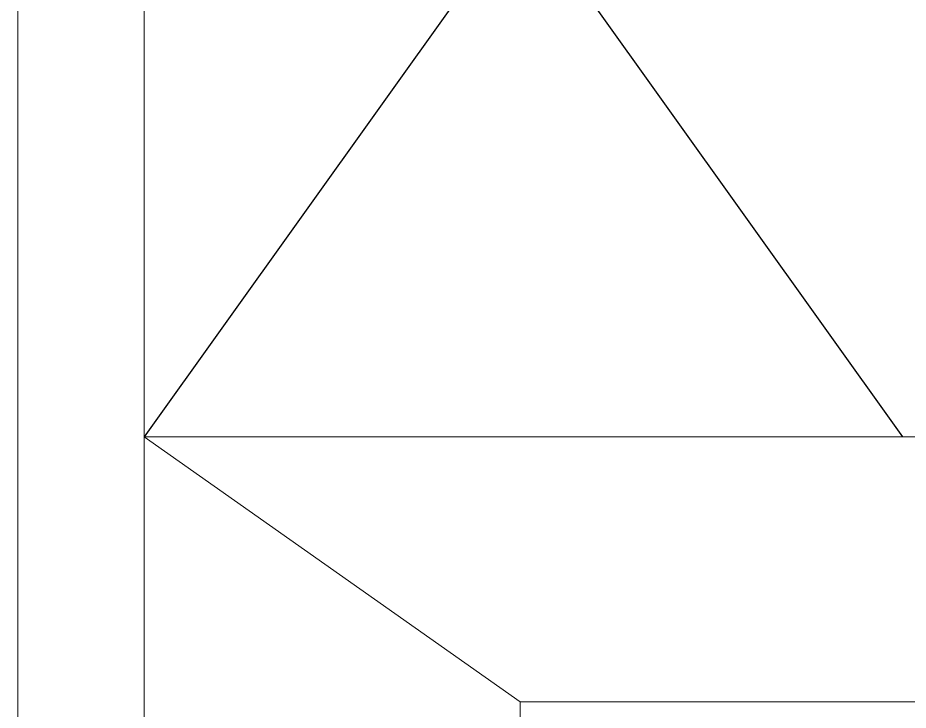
# Model space of a CAD drawing. Header units: inches. Extents: x -4969 to 16721, y 2489 to 24693.
# Drawn here: x 4980 to 5402.7, y 3463.9 to 3792.9 of the extents above; entities that cross this region are included whole.
import ezdxf

# ---------------------------------------------------------------- set-up
doc = ezdxf.new("R2010")
doc.units = ezdxf.units.IN
doc.header["$MEASUREMENT"] = 0
doc.layers.get('0').update_dxf_attribs({"lineweight": 5})
doc.layers.add('0-NPLT', color=1, linetype='Continuous', plot=False)

# ---------------------------------------------------------------- blocks, each defined once
blk = doc.blocks.new('BORDER 11X17')
at = {"layer": '0-NPLT', "lineweight": 9, "ltscale": 0.1}
blk.add_lwpolyline([(29864.74, -10461.77), (29048.74, -10461.77), (29048.74, -10989.77), (29864.74, -10989.77), (29864.74, -10461.77)], dxfattribs=at)
blk.add_lwpolyline([(29792.74, -10473.77), (29078.74, -10473.77), (29078.74, -10977.77), (29792.74, -10977.77)], close=True, dxfattribs=at)

msp = doc.modelspace()

# ---------------------------------------------------------------- linework, layer by layer
at = {"layer": '0-NPLT', "ltscale": 0.25}
for p, q in [((5205.0000785, 3824.8717732), (5040.0000785, 3593.8717732)), ((5235.0000785, 3824.8717732), (5400.0000785, 3593.8717732))]:
    msp.add_line(p, q, dxfattribs=at)
at = {"layer": '0-NPLT', "lineweight": 9, "ltscale": 0.1}
for p, q in [((6468.0000785, 3593.8717732), (5040.0000785, 3593.8717732)), ((5040.0000785, 3593.8717732), (5218.5000785, 3467.8717732))]:
    msp.add_line(p, q, dxfattribs=at)
msp.add_lwpolyline([(5575.5000785, 3467.8717732), (5218.5000785, 3467.8717732), (5218.5000785, 3215.8717732), (5575.5000785, 3215.8717732)], close=True, dxfattribs=at)

# ---------------------------------------------------------------- block references
at = {"ltscale": 0.1, "xscale": 2, "yscale": 2, "zscale": 2}
msp.add_blockref('BORDER 11X17', (-53117.4783869, 25045.4159553), dxfattribs=at)

doc.saveas('drawing.dxf')
